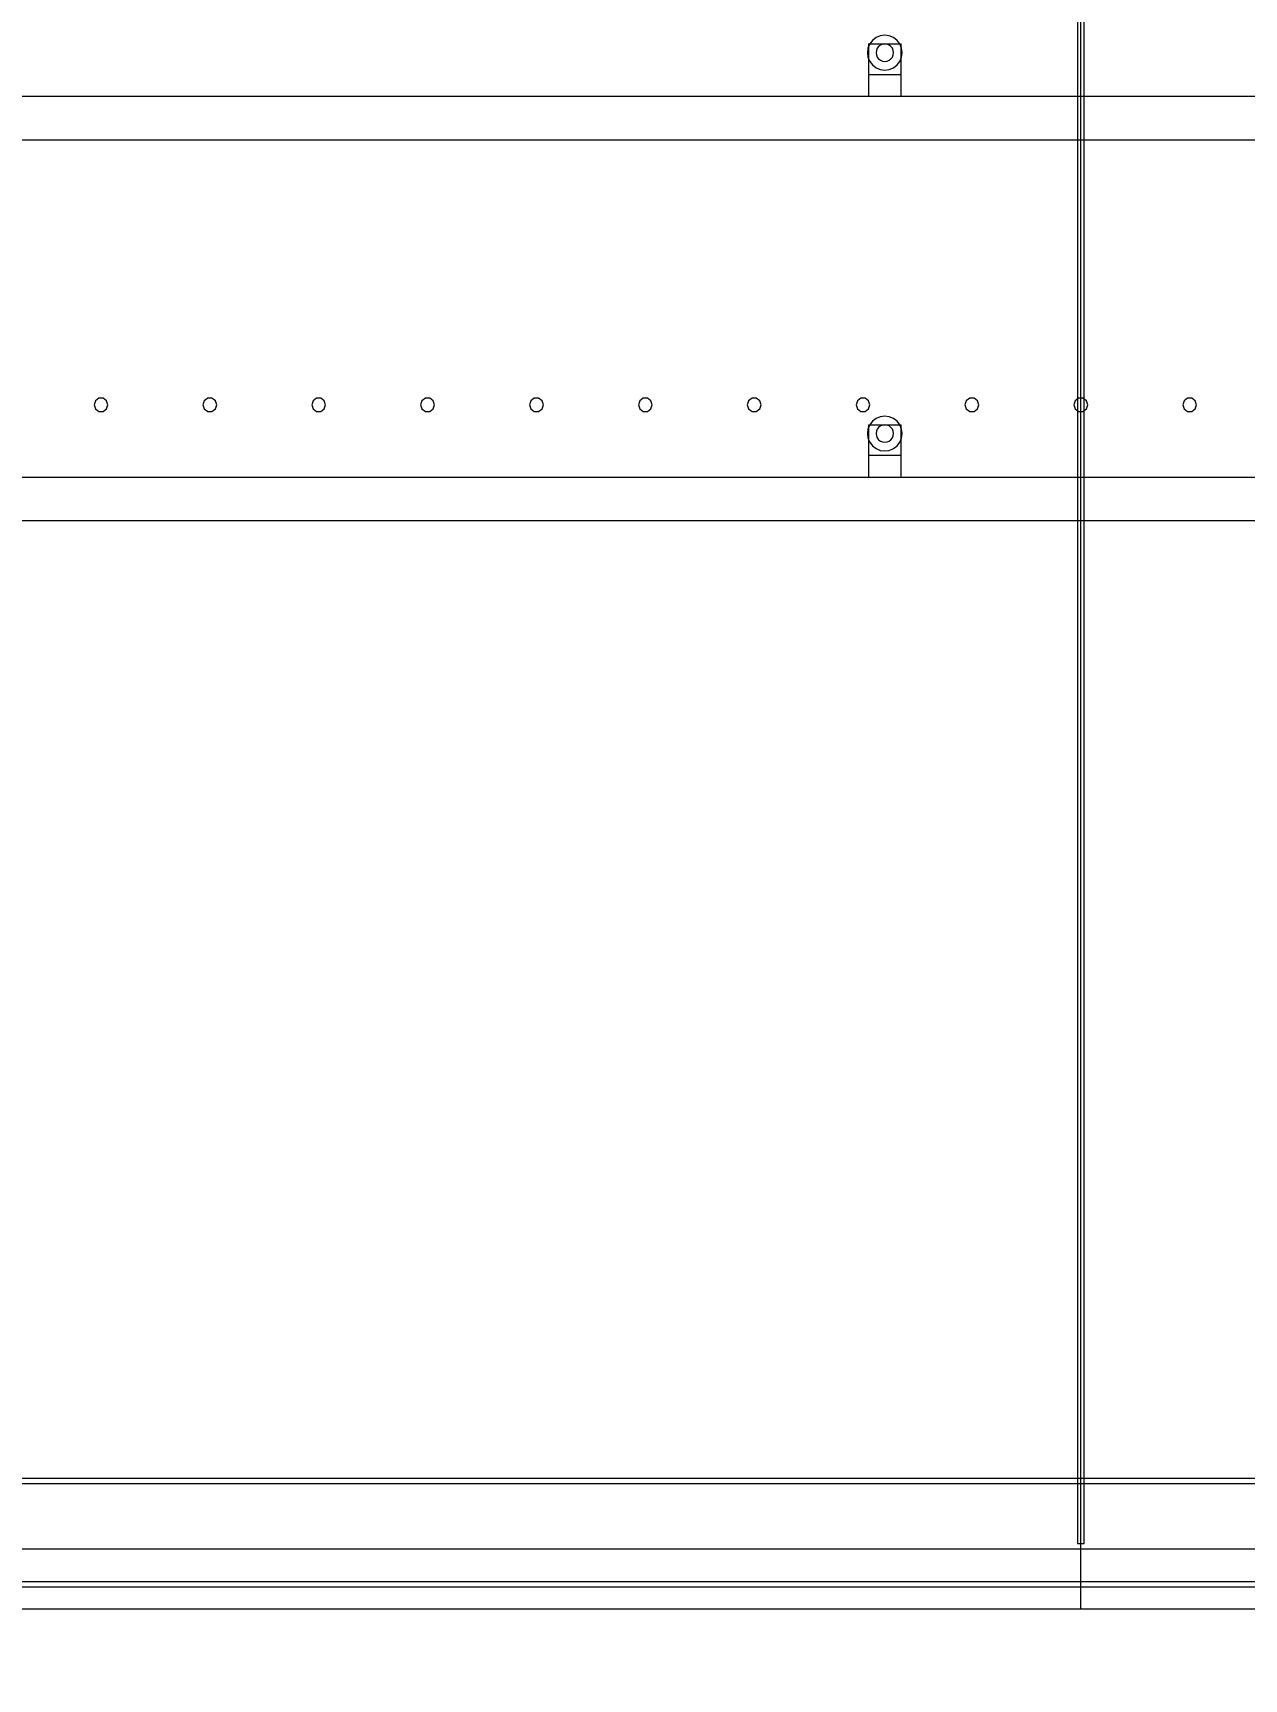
# Model space of a CAD drawing. Header units: millimetres. Extents: x -1970 to 59977, y -50268 to 6837.
# Drawn here: x 42877 to 43989, y -65 to 1448 of the extents above; entities that cross this region are included whole.
import ezdxf

# ---------------------------------------------------------------- set-up
doc = ezdxf.new("R2010")
doc.units = ezdxf.units.MM
for name, color, linetype, lineweight in [('COTAS_O', 1, 'Continuous', 0), ('COTAS_P', 1, 'Continuous', 0), ('lateral_secador', 7, 'Continuous', 0)]:
    doc.layers.add(name, color=color, linetype=linetype, lineweight=lineweight)
doc.dimstyles.new('R19_100', dxfattribs={"dimtxt": 250, "dimasz": 150, "dimexe": 150, "dimexo": 80, "dimgap": 100, "dimtad": 1, "dimtih": 1, "dimtoh": 1, "dimdsep": 46, "dimcen": 0.09, "dimadec": 0, "dimazin": 0, "dimtfac": 1, "dimtdec": 4, "dimtofl": 0, "dimtmove": 0, "dimatfit": 3, "dimfxl": 1, "dimtolj": 1, "dimtzin": 0, "dimarcsym": 0})

# ---------------------------------------------------------------- blocks, each defined once
blk = doc.blocks.new('*D22')
at = {"layer": 'COTAS_O', "color": 0, "lineweight": -2, "transparency": 16777216}
for p, q in [((38839.3, -80), (38839.3, -1050)), ((58839.3, -80), (58839.3, -1050)), ((38989.3, -900), (58689.3, -900))]:
    blk.add_line(p, q, dxfattribs=at)
at = {"layer": 'COTAS_O', "color": 0, "transparency": 16777216}
for points in [[(38989.3, -875), (38989.3, -925), (38839.3, -900)], [(58689.3, -875), (58689.3, -925), (58839.3, -900)]]:
    blk.add_solid(points, dxfattribs=at)
at = {"layer": 'Defpoints', "color": 0, "transparency": 16777216}
for p in [(38839.3, 0), (58839.3, 0), (58839.3, -900)]:
    blk.add_point(p, dxfattribs=at)
blk = doc.blocks.new('*D24')
at = {"layer": 'COTAS_P', "color": 0, "lineweight": -2, "transparency": 16777216}
for p, q in [((112.7, -80), (112.7, -2650)), ((59977.3, -80), (59977.3, -2650)), ((262.7, -2500), (59827.3, -2500))]:
    blk.add_line(p, q, dxfattribs=at)
at = {"layer": 'COTAS_P', "color": 0, "transparency": 16777216}
for points in [[(262.7, -2475), (262.7, -2525), (112.7, -2500)], [(59827.3, -2475), (59827.3, -2525), (59977.3, -2500)]]:
    blk.add_solid(points, dxfattribs=at)
at = {"layer": 'Defpoints', "color": 0, "transparency": 16777216}
for p in [(112.7, 0), (59977.3, 0), (59977.3, -2500)]:
    blk.add_point(p, dxfattribs=at)

msp = doc.modelspace()

# ---------------------------------------------------------------- linework, layer by layer
at = {"layer": 'lateral_secador'}
for p, q in [((43836.253, 2925), (43836.253, 60)), ((43839.253, 0), (43839.253, 2925)), ((43842.253, 60), (43842.253, 2925)), ((43645.397, 1438), (43643.798, 1434.141)), ((43644.253, 1438), (43674.253, 1438)), ((43644.253, 1438), (43644.253, 1410)), ((43647.939, 1441.314), (43645.397, 1438)), ((43651.253, 1443.856), (43647.939, 1441.314)), ((43655.112, 1445.455), (43651.253, 1443.856)), ((43659.253, 1446), (43655.112, 1445.455)), ((43657.182, 1437.727), (43655.253, 1436.928)), ((43659.253, 1438), (43657.182, 1437.727)), ((43663.394, 1445.455), (43659.253, 1446)), ((43661.324, 1437.727), (43659.253, 1438)), ((43663.253, 1436.928), (43661.324, 1437.727)), ((43667.253, 1443.856), (43663.394, 1445.455)), ((43670.567, 1441.314), (43667.253, 1443.856)), ((43673.109, 1438), (43670.567, 1441.314)), ((43674.708, 1434.141), (43673.109, 1438)), ((43674.253, 1410), (43674.253, 1438)), ((43643.798, 1434.141), (43643.253, 1430)), ((43643.253, 1430), (43643.798, 1425.859)), ((43643.798, 1425.859), (43645.397, 1422)), ((43651.526, 1432.071), (43651.253, 1430)), ((43651.253, 1430), (43651.526, 1427.929)), ((43652.325, 1434), (43651.526, 1432.071)), ((43651.526, 1427.929), (43652.325, 1426)), ((43653.596, 1435.657), (43652.325, 1434)), ((43652.325, 1426), (43653.596, 1424.343)), ((43655.253, 1436.928), (43653.596, 1435.657)), ((43653.596, 1424.343), (43655.253, 1423.072)), ((43655.253, 1423.072), (43657.182, 1422.273)), ((43657.182, 1422.273), (43659.253, 1422)), ((43659.253, 1422), (43661.324, 1422.273)), ((43661.324, 1422.273), (43663.253, 1423.072)), ((43664.91, 1435.657), (43663.253, 1436.928)), ((43663.253, 1423.072), (43664.91, 1424.343)), ((43666.181, 1434), (43664.91, 1435.657)), ((43664.91, 1424.343), (43666.181, 1426)), ((43666.98, 1432.071), (43666.181, 1434)), ((43666.181, 1426), (43666.98, 1427.929)), ((43667.253, 1430), (43666.98, 1432.071)), ((43666.98, 1427.929), (43667.253, 1430)), ((43673.109, 1422), (43674.708, 1425.859)), ((43675.253, 1430), (43674.708, 1434.141)), ((43674.708, 1425.859), (43675.253, 1430)), ((43644.253, 1410), (43674.253, 1410)), ((43644.253, 1410), (43644.253, 1390)), ((43645.397, 1422), (43647.939, 1418.686)), ((43647.939, 1418.686), (43651.253, 1416.144)), ((43651.253, 1416.144), (43655.112, 1414.545)), ((43655.112, 1414.545), (43659.253, 1414)), ((43659.253, 1414), (43663.394, 1414.545)), ((43663.394, 1414.545), (43667.253, 1416.144)), ((43667.253, 1416.144), (43670.567, 1418.686)), ((43670.567, 1418.686), (43673.109, 1422)), ((43674.253, 1390), (43674.253, 1410)), ((39189.253, 1390), (58489.253, 1390)), ((43644.253, 1390), (43674.253, 1390)), ((39189.253, 1350), (58489.253, 1350)), ((42934.116, 1110.082), (42932.903, 1106.35)), ((42932.903, 1106.35), (42934.116, 1102.618)), ((42937.291, 1112.389), (42934.116, 1110.082)), ((42941.215, 1112.389), (42937.291, 1112.389)), ((42944.39, 1110.082), (42941.215, 1112.389)), ((42945.603, 1106.35), (42944.39, 1110.082)), ((42944.39, 1102.618), (42945.603, 1106.35)), ((43034.116, 1110.082), (43032.903, 1106.35)), ((43032.903, 1106.35), (43034.116, 1102.618)), ((43037.291, 1112.389), (43034.116, 1110.082)), ((43041.215, 1112.389), (43037.291, 1112.389)), ((43044.39, 1110.082), (43041.215, 1112.389)), ((43045.603, 1106.35), (43044.39, 1110.082)), ((43044.39, 1102.618), (43045.603, 1106.35)), ((43134.116, 1110.082), (43132.903, 1106.35)), ((43132.903, 1106.35), (43134.116, 1102.618)), ((43137.291, 1112.389), (43134.116, 1110.082)), ((43141.215, 1112.389), (43137.291, 1112.389)), ((43144.39, 1110.082), (43141.215, 1112.389)), ((43145.603, 1106.35), (43144.39, 1110.082)), ((43144.39, 1102.618), (43145.603, 1106.35)), ((43234.116, 1110.082), (43232.903, 1106.35)), ((43232.903, 1106.35), (43234.116, 1102.618)), ((43237.291, 1112.389), (43234.116, 1110.082)), ((43241.215, 1112.389), (43237.291, 1112.389)), ((43244.39, 1110.082), (43241.215, 1112.389)), ((43245.603, 1106.35), (43244.39, 1110.082)), ((43244.39, 1102.618), (43245.603, 1106.35)), ((43334.116, 1110.082), (43332.903, 1106.35)), ((43332.903, 1106.35), (43334.116, 1102.618)), ((43337.291, 1112.389), (43334.116, 1110.082)), ((43341.215, 1112.389), (43337.291, 1112.389)), ((43344.39, 1110.082), (43341.215, 1112.389)), ((43345.603, 1106.35), (43344.39, 1110.082)), ((43344.39, 1102.618), (43345.603, 1106.35)), ((43434.116, 1110.082), (43432.903, 1106.35)), ((43432.903, 1106.35), (43434.116, 1102.618)), ((43437.291, 1112.389), (43434.116, 1110.082)), ((43441.215, 1112.389), (43437.291, 1112.389)), ((43444.39, 1110.082), (43441.215, 1112.389)), ((43445.603, 1106.35), (43444.39, 1110.082)), ((43444.39, 1102.618), (43445.603, 1106.35)), ((43534.116, 1110.082), (43532.903, 1106.35)), ((43532.903, 1106.35), (43534.116, 1102.618)), ((43537.291, 1112.389), (43534.116, 1110.082)), ((43541.215, 1112.389), (43537.291, 1112.389)), ((43544.39, 1110.082), (43541.215, 1112.389)), ((43545.603, 1106.35), (43544.39, 1110.082)), ((43544.39, 1102.618), (43545.603, 1106.35)), ((43634.116, 1110.082), (43632.903, 1106.35)), ((43632.903, 1106.35), (43634.116, 1102.618)), ((43637.291, 1112.389), (43634.116, 1110.082)), ((43641.215, 1112.389), (43637.291, 1112.389)), ((43644.39, 1110.082), (43641.215, 1112.389)), ((43645.603, 1106.35), (43644.39, 1110.082)), ((43644.39, 1102.618), (43645.603, 1106.35)), ((43734.116, 1110.082), (43732.903, 1106.35)), ((43732.903, 1106.35), (43734.116, 1102.618)), ((43737.291, 1112.389), (43734.116, 1110.082)), ((43741.215, 1112.389), (43737.291, 1112.389)), ((43744.39, 1110.082), (43741.215, 1112.389)), ((43745.603, 1106.35), (43744.39, 1110.082)), ((43744.39, 1102.618), (43745.603, 1106.35)), ((43834.116, 1110.082), (43832.903, 1106.35)), ((43832.903, 1106.35), (43834.116, 1102.618)), ((43837.291, 1112.389), (43834.116, 1110.082)), ((43841.215, 1112.389), (43837.291, 1112.389)), ((43844.39, 1110.082), (43841.215, 1112.389)), ((43845.603, 1106.35), (43844.39, 1110.082)), ((43844.39, 1102.618), (43845.603, 1106.35)), ((43934.116, 1110.082), (43932.903, 1106.35)), ((43932.903, 1106.35), (43934.116, 1102.618)), ((43937.291, 1112.389), (43934.116, 1110.082)), ((43941.215, 1112.389), (43937.291, 1112.389)), ((43944.39, 1110.082), (43941.215, 1112.389)), ((43945.603, 1106.35), (43944.39, 1110.082)), ((43944.39, 1102.618), (43945.603, 1106.35)), ((42934.116, 1102.618), (42937.291, 1100.311)), ((42937.291, 1100.311), (42941.215, 1100.311)), ((42941.215, 1100.311), (42944.39, 1102.618)), ((43034.116, 1102.618), (43037.291, 1100.311)), ((43037.291, 1100.311), (43041.215, 1100.311)), ((43041.215, 1100.311), (43044.39, 1102.618)), ((43134.116, 1102.618), (43137.291, 1100.311)), ((43137.291, 1100.311), (43141.215, 1100.311)), ((43141.215, 1100.311), (43144.39, 1102.618)), ((43234.116, 1102.618), (43237.291, 1100.311)), ((43237.291, 1100.311), (43241.215, 1100.311)), ((43241.215, 1100.311), (43244.39, 1102.618)), ((43334.116, 1102.618), (43337.291, 1100.311)), ((43337.291, 1100.311), (43341.215, 1100.311)), ((43341.215, 1100.311), (43344.39, 1102.618)), ((43434.116, 1102.618), (43437.291, 1100.311)), ((43437.291, 1100.311), (43441.215, 1100.311)), ((43441.215, 1100.311), (43444.39, 1102.618)), ((43534.116, 1102.618), (43537.291, 1100.311)), ((43537.291, 1100.311), (43541.215, 1100.311)), ((43541.215, 1100.311), (43544.39, 1102.618)), ((43634.116, 1102.618), (43637.291, 1100.311)), ((43637.291, 1100.311), (43641.215, 1100.311)), ((43641.215, 1100.311), (43644.39, 1102.618)), ((43647.939, 1091.314), (43645.397, 1088)), ((43651.253, 1093.856), (43647.939, 1091.314)), ((43655.112, 1095.455), (43651.253, 1093.856)), ((43659.253, 1096), (43655.112, 1095.455)), ((43663.394, 1095.455), (43659.253, 1096)), ((43667.253, 1093.856), (43663.394, 1095.455)), ((43670.567, 1091.314), (43667.253, 1093.856)), ((43673.109, 1088), (43670.567, 1091.314)), ((43734.116, 1102.618), (43737.291, 1100.311)), ((43737.291, 1100.311), (43741.215, 1100.311)), ((43741.215, 1100.311), (43744.39, 1102.618)), ((43834.116, 1102.618), (43837.291, 1100.311)), ((43837.291, 1100.311), (43841.215, 1100.311)), ((43841.215, 1100.311), (43844.39, 1102.618)), ((43934.116, 1102.618), (43937.291, 1100.311)), ((43937.291, 1100.311), (43941.215, 1100.311)), ((43941.215, 1100.311), (43944.39, 1102.618)), ((43643.798, 1084.141), (43643.253, 1080)), ((43643.253, 1080), (43643.798, 1075.859)), ((43645.397, 1088), (43643.798, 1084.141)), ((43643.798, 1075.859), (43645.397, 1072)), ((43644.253, 1088), (43674.253, 1088)), ((43644.253, 1088), (43644.253, 1060)), ((43651.526, 1082.071), (43651.253, 1080)), ((43651.253, 1080), (43651.526, 1077.929)), ((43652.325, 1084), (43651.526, 1082.071)), ((43651.526, 1077.929), (43652.325, 1076)), ((43653.596, 1085.657), (43652.325, 1084)), ((43652.325, 1076), (43653.596, 1074.343)), ((43655.253, 1086.928), (43653.596, 1085.657)), ((43653.596, 1074.343), (43655.253, 1073.072)), ((43657.182, 1087.727), (43655.253, 1086.928)), ((43659.253, 1088), (43657.182, 1087.727)), ((43661.324, 1087.727), (43659.253, 1088)), ((43663.253, 1086.928), (43661.324, 1087.727)), ((43664.91, 1085.657), (43663.253, 1086.928)), ((43663.253, 1073.072), (43664.91, 1074.343)), ((43666.181, 1084), (43664.91, 1085.657)), ((43664.91, 1074.343), (43666.181, 1076)), ((43666.98, 1082.071), (43666.181, 1084)), ((43666.181, 1076), (43666.98, 1077.929)), ((43667.253, 1080), (43666.98, 1082.071)), ((43666.98, 1077.929), (43667.253, 1080)), ((43674.708, 1084.141), (43673.109, 1088)), ((43673.109, 1072), (43674.708, 1075.859)), ((43674.253, 1060), (43674.253, 1088)), ((43675.253, 1080), (43674.708, 1084.141)), ((43674.708, 1075.859), (43675.253, 1080)), ((43644.253, 1060), (43674.253, 1060)), ((43644.253, 1060), (43644.253, 1040)), ((43645.397, 1072), (43647.939, 1068.686)), ((43647.939, 1068.686), (43651.253, 1066.144)), ((43651.253, 1066.144), (43655.112, 1064.545)), ((43655.112, 1064.545), (43659.253, 1064)), ((43655.253, 1073.072), (43657.182, 1072.273)), ((43657.182, 1072.273), (43659.253, 1072)), ((43659.253, 1072), (43661.324, 1072.273)), ((43659.253, 1064), (43663.394, 1064.545)), ((43661.324, 1072.273), (43663.253, 1073.072)), ((43663.394, 1064.545), (43667.253, 1066.144)), ((43667.253, 1066.144), (43670.567, 1068.686)), ((43670.567, 1068.686), (43673.109, 1072)), ((43674.253, 1040), (43674.253, 1060)), ((39189.253, 1040), (58489.253, 1040)), ((43644.253, 1040), (43674.253, 1040)), ((39189.253, 1000), (58489.253, 1000)), ((38839.253, 120), (58839.253, 120)), ((38839.253, 115), (58839.253, 115)), ((38839.253, 55), (58839.253, 55)), ((43836.253, 60), (43842.253, 60)), ((38839.253, 25), (58839.253, 25)), ((38839.253, 20), (58839.253, 20)), ((38839.253, 0), (58839.253, 0)), ((42839.253, 0), (43839.253, 0)), ((43839.253, 0), (44039.253, 0))]:
    msp.add_line(p, q, dxfattribs=at)

# ---------------------------------------------------------------- dimensions: what is measured, and where the dimension line sits
at = {"layer": 'COTAS_O'}
dim = msp.add_aligned_dim(p1=(38839.253, 0), p2=(58839.253, 0), distance=-900, text='<> O', dimstyle='R19_100', dxfattribs=at)
dim.commit()
dim.dimension.update_dxf_attribs({"geometry": '*D22', "text_midpoint": (48839.253, -900)})
at = {"layer": 'COTAS_P'}
dim = msp.add_aligned_dim(p1=(112.7, 0), p2=(59977.253, 0), distance=-2500, text='<> P', dimstyle='R19_100', dxfattribs=at)
dim.commit()
dim.dimension.update_dxf_attribs({"geometry": '*D24', "text_midpoint": (30044.976, -2500)})

doc.saveas('drawing.dxf')
